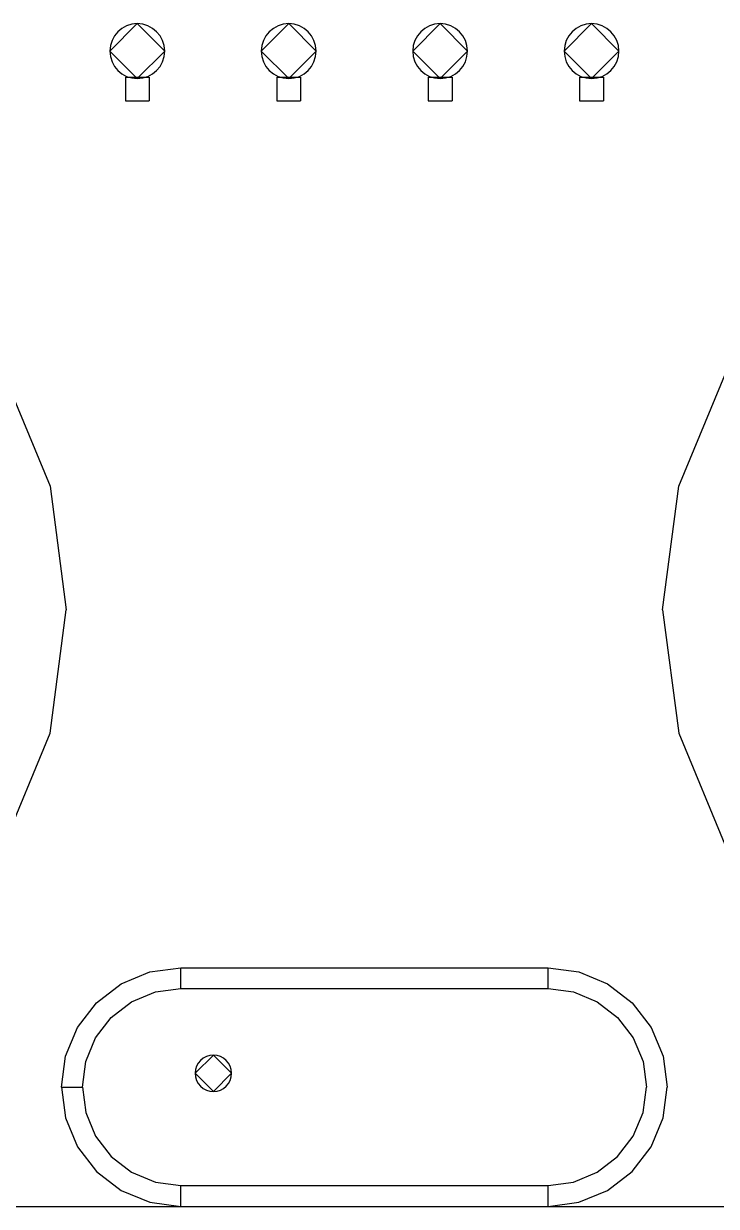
# Model space of a CAD drawing. Header units: inches. Extents: x 0 to 840, y -594 to 0.
# Drawn here: x 285.67 to 308.91, y -238.08 to -198.43 of the extents above; entities that cross this region are included whole.
import ezdxf

# ---------------------------------------------------------------- set-up
doc = ezdxf.new("R2010")
doc.units = ezdxf.units.IN
doc.header["$MEASUREMENT"] = 0

msp = doc.modelspace()

# ---------------------------------------------------------------- linework, layer by layer
at = {"color": 18, "true_color": 0x000000}
for p, q in [((289.486, -198.434), (288.566, -199.354)), ((290.406, -199.354), (289.486, -198.434)), ((294.566, -198.434), (293.646, -199.354)), ((295.486, -199.354), (294.566, -198.434)), ((299.646, -198.434), (298.726, -199.354)), ((300.566, -199.354), (299.646, -198.434)), ((304.726, -198.434), (303.806, -199.354)), ((305.646, -199.354), (304.726, -198.434)), ((288.566, -199.354), (289.486, -200.274)), ((289.486, -200.274), (290.406, -199.354)), ((293.646, -199.354), (294.566, -200.274)), ((294.566, -200.274), (295.486, -199.354)), ((298.726, -199.354), (299.646, -200.274)), ((299.646, -200.274), (300.566, -199.354)), ((303.806, -199.354), (304.726, -200.274)), ((304.726, -200.274), (305.646, -199.354)), ((289.086, -200.224), (289.086, -201.024)), ((289.086, -200.224), (289.886, -200.224)), ((289.086, -200.224), (289.086, -201.024)), ((289.086, -200.224), (289.886, -200.224)), ((289.886, -200.224), (289.886, -201.024)), ((289.886, -200.224), (289.886, -201.024)), ((294.166, -200.224), (294.166, -201.024)), ((294.166, -200.224), (294.966, -200.224)), ((294.166, -200.224), (294.166, -201.024)), ((294.166, -200.224), (294.966, -200.224)), ((294.966, -200.224), (294.966, -201.024)), ((294.966, -200.224), (294.966, -201.024)), ((299.246, -200.224), (299.246, -201.024)), ((299.246, -200.224), (300.046, -200.224)), ((299.246, -200.224), (299.246, -201.024)), ((299.246, -200.224), (300.046, -200.224)), ((300.046, -200.224), (300.046, -201.024)), ((300.046, -200.224), (300.046, -201.024)), ((304.326, -200.224), (304.326, -201.024)), ((304.326, -200.224), (305.126, -200.224)), ((304.326, -200.224), (304.326, -201.024)), ((304.326, -200.224), (305.126, -200.224)), ((305.126, -200.224), (305.126, -201.024)), ((305.126, -200.224), (305.126, -201.024)), ((289.086, -201.024), (289.886, -201.024)), ((289.086, -201.024), (289.886, -201.024)), ((294.166, -201.024), (294.966, -201.024)), ((294.166, -201.024), (294.966, -201.024)), ((299.246, -201.024), (300.046, -201.024)), ((299.246, -201.024), (300.046, -201.024)), ((304.326, -201.024), (305.126, -201.024)), ((304.326, -201.024), (305.126, -201.024)), ((284.962, -210.084), (286.56, -213.942)), ((284.962, -210.084), (286.56, -213.942)), ((307.652, -213.942), (309.25, -210.084)), ((307.652, -213.942), (309.25, -210.084)), ((286.56, -213.942), (287.106, -218.084)), ((286.56, -213.942), (287.106, -218.084)), ((307.106, -218.084), (307.652, -213.942)), ((307.106, -218.084), (307.652, -213.942)), ((286.56, -222.224), (287.106, -218.084)), ((286.56, -222.224), (287.106, -218.084)), ((307.106, -218.084), (307.652, -222.224)), ((307.106, -218.084), (307.652, -222.224)), ((284.962, -226.084), (286.56, -222.224)), ((284.962, -226.084), (286.56, -222.224)), ((307.652, -222.224), (309.25, -226.084)), ((307.652, -222.224), (309.25, -226.084)), ((288.946, -230.62), (289.91, -230.22)), ((288.946, -230.62), (289.91, -230.22)), ((289.91, -230.22), (290.946, -230.084)), ((289.91, -230.22), (290.946, -230.084)), ((290.946, -230.084), (303.266, -230.084)), ((290.946, -230.784), (290.946, -230.084)), ((290.946, -230.084), (303.266, -230.084)), ((290.946, -230.784), (290.946, -230.084)), ((303.266, -230.084), (304.302, -230.22)), ((303.266, -230.784), (303.266, -230.084)), ((303.266, -230.084), (304.302, -230.22)), ((303.266, -230.784), (303.266, -230.084)), ((304.302, -230.22), (305.266, -230.62)), ((304.302, -230.22), (305.266, -230.62)), ((288.118, -231.256), (288.946, -230.62)), ((288.118, -231.256), (288.946, -230.62)), ((305.266, -230.62), (306.094, -231.256)), ((305.266, -230.62), (306.094, -231.256)), ((289.296, -231.226), (290.092, -230.896)), ((289.296, -231.226), (290.092, -230.896)), ((290.092, -230.896), (290.946, -230.784)), ((290.092, -230.896), (290.946, -230.784)), ((290.946, -230.784), (303.266, -230.784)), ((290.946, -230.784), (303.266, -230.784)), ((303.266, -230.784), (304.12, -230.896)), ((303.266, -230.784), (304.12, -230.896)), ((304.12, -230.896), (304.916, -231.226)), ((304.12, -230.896), (304.916, -231.226)), ((287.482, -232.084), (288.118, -231.256)), ((287.482, -232.084), (288.118, -231.256)), ((288.612, -231.75), (289.296, -231.226)), ((288.612, -231.75), (289.296, -231.226)), ((304.916, -231.226), (305.6, -231.75)), ((304.916, -231.226), (305.6, -231.75)), ((306.094, -231.256), (306.73, -232.084)), ((306.094, -231.256), (306.73, -232.084)), ((288.088, -232.434), (288.612, -231.75)), ((288.088, -232.434), (288.612, -231.75)), ((305.6, -231.75), (306.124, -232.434)), ((305.6, -231.75), (306.124, -232.434)), ((287.082, -233.048), (287.482, -232.084)), ((287.082, -233.048), (287.482, -232.084)), ((306.73, -232.084), (307.13, -233.048)), ((306.73, -232.084), (307.13, -233.048)), ((287.758, -233.23), (288.088, -232.434)), ((287.758, -233.23), (288.088, -232.434)), ((306.124, -232.434), (306.454, -233.23)), ((306.124, -232.434), (306.454, -233.23)), ((286.946, -234.084), (287.082, -233.048)), ((286.946, -234.084), (287.082, -233.048)), ((292.041, -233.011), (291.429, -233.622)), ((292.652, -233.622), (292.041, -233.011)), ((307.13, -233.048), (307.266, -234.084)), ((307.13, -233.048), (307.266, -234.084)), ((287.646, -234.084), (287.758, -233.23)), ((287.646, -234.084), (287.758, -233.23)), ((306.454, -233.23), (306.566, -234.084)), ((306.454, -233.23), (306.566, -234.084)), ((291.429, -233.622), (292.041, -234.233)), ((292.041, -234.233), (292.652, -233.622)), ((286.946, -234.084), (287.082, -235.12)), ((286.946, -234.084), (287.646, -234.084)), ((286.946, -234.084), (287.082, -235.12)), ((286.946, -234.084), (287.646, -234.084)), ((287.646, -234.084), (287.758, -234.938)), ((287.646, -234.084), (287.758, -234.938)), ((306.454, -234.938), (306.566, -234.084)), ((306.454, -234.938), (306.566, -234.084)), ((307.13, -235.12), (307.266, -234.084)), ((307.13, -235.12), (307.266, -234.084)), ((287.082, -235.12), (287.482, -236.084)), ((287.082, -235.12), (287.482, -236.084)), ((287.758, -234.938), (288.088, -235.734)), ((287.758, -234.938), (288.088, -235.734)), ((306.124, -235.734), (306.454, -234.938)), ((306.124, -235.734), (306.454, -234.938)), ((306.73, -236.084), (307.13, -235.12)), ((306.73, -236.084), (307.13, -235.12)), ((288.088, -235.734), (288.612, -236.418)), ((288.088, -235.734), (288.612, -236.418)), ((305.6, -236.418), (306.124, -235.734)), ((305.6, -236.418), (306.124, -235.734)), ((287.482, -236.084), (288.118, -236.912)), ((287.482, -236.084), (288.118, -236.912)), ((306.094, -236.912), (306.73, -236.084)), ((306.094, -236.912), (306.73, -236.084)), ((288.612, -236.418), (289.296, -236.942)), ((288.612, -236.418), (289.296, -236.942)), ((304.916, -236.942), (305.6, -236.418)), ((304.916, -236.942), (305.6, -236.418)), ((288.118, -236.912), (288.946, -237.548)), ((288.118, -236.912), (288.946, -237.548)), ((289.296, -236.942), (290.092, -237.272)), ((289.296, -236.942), (290.092, -237.272)), ((304.12, -237.272), (304.916, -236.942)), ((304.12, -237.272), (304.916, -236.942)), ((305.266, -237.548), (306.094, -236.912)), ((305.266, -237.548), (306.094, -236.912)), ((290.092, -237.272), (290.946, -237.384)), ((290.092, -237.272), (290.946, -237.384)), ((290.946, -237.384), (303.266, -237.384)), ((290.946, -238.084), (290.946, -237.384)), ((290.946, -237.384), (303.266, -237.384)), ((290.946, -238.084), (290.946, -237.384)), ((303.266, -237.384), (304.12, -237.272)), ((303.266, -237.384), (304.12, -237.272)), ((303.266, -238.084), (303.266, -237.384)), ((303.266, -238.084), (303.266, -237.384)), ((288.946, -237.548), (289.91, -237.948)), ((288.946, -237.548), (289.91, -237.948)), ((304.302, -237.948), (305.266, -237.548)), ((304.302, -237.948), (305.266, -237.548)), ((252.106, -238.084), (342.106, -238.084)), ((252.106, -238.084), (342.106, -238.084)), ((252.106, -238.084), (342.106, -238.084)), ((252.106, -238.084), (342.106, -238.084)), ((289.91, -237.948), (290.946, -238.084)), ((289.91, -237.948), (290.946, -238.084)), ((290.946, -238.084), (303.266, -238.084)), ((290.946, -238.084), (303.266, -238.084)), ((303.266, -238.084), (304.302, -237.948)), ((303.266, -238.084), (304.302, -237.948))]:
    msp.add_line(p, q, dxfattribs=at)
for centre, radius, start, end in [((289.486, -199.354), 0.92, 90, 180), ((289.486, -199.354), 0.92, 0, 90), ((294.566, -199.354), 0.92, 90, 180), ((294.566, -199.354), 0.92, 0, 90), ((299.646, -199.354), 0.92, 90, 180), ((299.646, -199.354), 0.92, 0, 90), ((304.726, -199.354), 0.92, 90, 180), ((304.726, -199.354), 0.92, 0, 90), ((289.486, -199.354), 0.92, 180, 270), ((289.486, -199.354), 0.92, 270, 0), ((294.566, -199.354), 0.92, 180, 270), ((294.566, -199.354), 0.92, 270, 0), ((299.646, -199.354), 0.92, 180, 270), ((299.646, -199.354), 0.92, 270, 0), ((304.726, -199.354), 0.92, 180, 270), ((304.726, -199.354), 0.92, 270, 0), ((292.041, -233.622), 0.611, 90, 180), ((292.041, -233.622), 0.611, 0, 90), ((292.041, -233.622), 0.611, 180, 270), ((292.041, -233.622), 0.611, 270, 0)]:
    msp.add_arc(centre, radius, start, end, dxfattribs=at)

doc.saveas('drawing.dxf')
